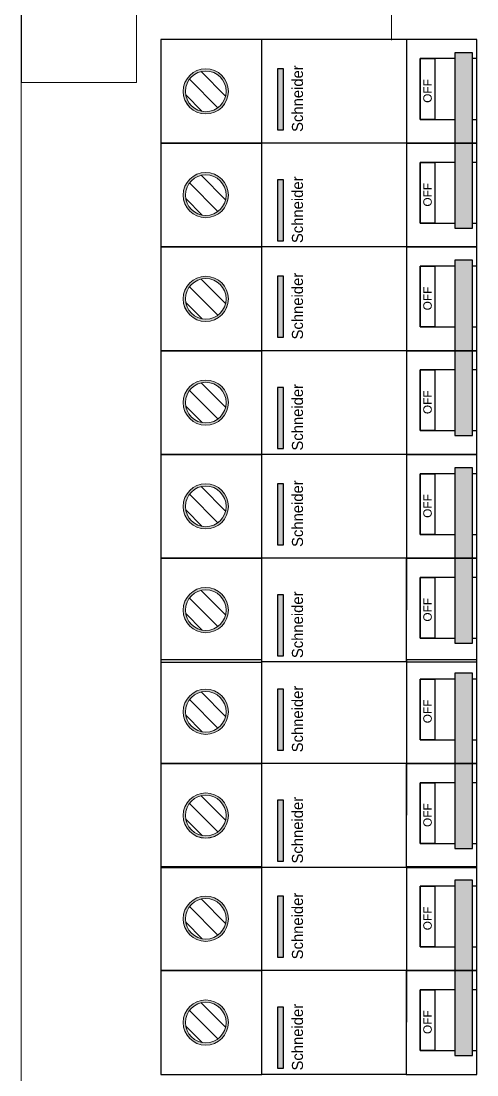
# Model space of a CAD drawing. Header units: inches. Extents: x 18739 to 22272, y 3658 to 7913.
# Drawn here: x 21762.61 to 21770.38, y 5105.42 to 5123.38 of the extents above; entities that cross this region are included whole.
import ezdxf

# ---------------------------------------------------------------- set-up
doc = ezdxf.new("R2010")
doc.units = ezdxf.units.IN
doc.header["$MEASUREMENT"] = 0
doc.layers.add('20-80AT', color=85, linetype='Continuous')
doc.layers.add('ENCLOSRURE', color=7, linetype='Continuous', lineweight=20)
doc.layers.add('LUGS', color=251, linetype='Continuous', lineweight=5)
doc.styles.get("Standard").update_dxf_attribs({"font": 'arial.ttf'})

msp = doc.modelspace()

# ---------------------------------------------------------------- hatches: boundary and pattern name
h = msp.add_hatch(color=3)
h.dxf.hatch_style = 1
h.paths.add_polyline_path([(21770.30591, 5122.83899), (21770.00432, 5122.83899), (21770.00432, 5119.84927), (21770.30591, 5119.84927)])
h = msp.add_hatch(color=3)
h.dxf.hatch_style = 1
h.paths.add_polyline_path([(21766.98089, 5121.52663), (21767.08231, 5121.52663), (21767.08231, 5122.56573), (21766.98089, 5122.56573)])
h = msp.add_hatch(color=3)
h.dxf.hatch_style = 1
h.paths.add_polyline_path([(21766.98089, 5119.63187), (21767.08231, 5119.63187), (21767.08231, 5120.67097), (21766.98089, 5120.67097)])
h = msp.add_hatch(color=3)
h.dxf.hatch_style = 1
h.paths.add_polyline_path([(21770.3059, 5119.30218), (21770.00431, 5119.30218), (21770.00431, 5116.31246), (21770.3059, 5116.31246)])
h = msp.add_hatch(color=3)
h.dxf.hatch_style = 1
h.paths.add_polyline_path([(21766.98088, 5117.98982), (21767.08229, 5117.98982), (21767.08229, 5119.02892), (21766.98088, 5119.02892)])
h = msp.add_hatch(color=3)
h.dxf.hatch_style = 1
h.paths.add_polyline_path([(21766.98088, 5116.09506), (21767.08229, 5116.09506), (21767.08229, 5117.13416), (21766.98088, 5117.13416)])
h = msp.add_hatch(color=3)
h.dxf.hatch_style = 1
h.paths.add_polyline_path([(21770.30589, 5115.76537), (21770.0043, 5115.76537), (21770.0043, 5112.77565), (21770.30589, 5112.77565)])
h = msp.add_hatch(color=3)
h.dxf.hatch_style = 1
h.paths.add_polyline_path([(21766.98087, 5114.45301), (21767.08228, 5114.45301), (21767.08228, 5115.49211), (21766.98087, 5115.49211)])
h = msp.add_hatch(color=3)
h.dxf.hatch_style = 1
h.paths.add_polyline_path([(21766.98087, 5112.55825), (21767.08228, 5112.55825), (21767.08228, 5113.59735), (21766.98087, 5113.59735)])
h = msp.add_hatch(color=3)
h.dxf.hatch_style = 1
h.paths.add_polyline_path([(21770.30589, 5112.26467), (21770.0043, 5112.26467), (21770.0043, 5109.27494), (21770.30589, 5109.27494)])
h = msp.add_hatch(color=3)
h.dxf.hatch_style = 1
h.paths.add_polyline_path([(21766.98087, 5110.95231), (21767.08228, 5110.95231), (21767.08228, 5111.9914), (21766.98087, 5111.9914)])
h = msp.add_hatch(color=3)
h.dxf.hatch_style = 1
h.paths.add_polyline_path([(21766.98087, 5109.05755), (21767.08228, 5109.05755), (21767.08228, 5110.09664), (21766.98087, 5110.09664)])
h = msp.add_hatch(color=3)
h.dxf.hatch_style = 1
h.paths.add_polyline_path([(21770.30589, 5108.73637), (21770.0043, 5108.73637), (21770.0043, 5105.74664), (21770.30589, 5105.74664)])
h = msp.add_hatch(color=3)
h.dxf.hatch_style = 1
h.paths.add_polyline_path([(21766.98087, 5107.42401), (21767.08228, 5107.42401), (21767.08228, 5108.4631), (21766.98087, 5108.4631)])
h = msp.add_hatch(color=3)
h.dxf.hatch_style = 1
h.paths.add_polyline_path([(21766.98087, 5105.52924), (21767.08228, 5105.52924), (21767.08228, 5106.56834), (21766.98087, 5106.56834)])
at = {"layer": 'ENCLOSRURE'}
h = msp.add_hatch(color=253, dxfattribs=at)
h.dxf.hatch_style = 1
h.paths.add_polyline_path([(21766.14157, 5122.18014, 1), (21765.37079, 5122.18014, 1)])
h.paths.add_polyline_path([(21766.10272, 5122.18014, 1), (21765.40963, 5122.18014, 1)], flags=16)
h = msp.add_hatch(dxfattribs=at)
h.set_pattern_fill('ANSI31', color=253, scale=1.86272, angle=90)
h.set_pattern_definition([(135, (16643.07082, -7822.43797), (-0.1646427027, -0.1646427027), [])])
h.paths.add_polyline_path([(21766.10272, 5122.18014, 1), (21765.40963, 5122.18014, 1)])
h = msp.add_hatch(color=253, dxfattribs=at)
h.dxf.hatch_style = 1
h.paths.add_polyline_path([(21766.14156, 5120.41173, 1), (21765.37078, 5120.41173, 1)])
h.paths.add_polyline_path([(21766.10272, 5120.41173, 1), (21765.40963, 5120.41173, 1)], flags=16)
h = msp.add_hatch(dxfattribs=at)
h.set_pattern_fill('ANSI31', color=253, scale=1.86272, angle=90)
h.set_pattern_definition([(135, (16643.0708, -7824.20638), (-0.1646427027, -0.1646427027), [])])
h.paths.add_polyline_path([(21766.10272, 5120.41173, 1), (21765.40963, 5120.41173, 1)])
h = msp.add_hatch(color=253, dxfattribs=at)
h.dxf.hatch_style = 1
h.paths.add_polyline_path([(21766.14156, 5118.64333, 1), (21765.37078, 5118.64333, 1)])
h.paths.add_polyline_path([(21766.10271, 5118.64333, 1), (21765.40962, 5118.64333, 1)], flags=16)
h = msp.add_hatch(dxfattribs=at)
h.set_pattern_fill('ANSI31', color=253, scale=1.86272, angle=90)
h.set_pattern_definition([(135, (16643.0708, -7825.97478), (-0.1646427027, -0.1646427027), [])])
h.paths.add_polyline_path([(21766.10271, 5118.64333, 1), (21765.40962, 5118.64333, 1)])
h = msp.add_hatch(color=253, dxfattribs=at)
h.dxf.hatch_style = 1
h.paths.add_polyline_path([(21766.14155, 5116.87492, 1), (21765.37077, 5116.87492, 1)])
h.paths.add_polyline_path([(21766.10271, 5116.87492, 1), (21765.40962, 5116.87492, 1)], flags=16)
h = msp.add_hatch(dxfattribs=at)
h.set_pattern_fill('ANSI31', color=253, scale=1.86272, angle=90)
h.set_pattern_definition([(135, (16643.0708, -7827.74319), (-0.1646427027, -0.1646427027), [])])
h.paths.add_polyline_path([(21766.10271, 5116.87492, 1), (21765.40962, 5116.87492, 1)])
h = msp.add_hatch(color=253, dxfattribs=at)
h.dxf.hatch_style = 1
h.paths.add_polyline_path([(21766.14154, 5115.10652, 1), (21765.37077, 5115.10652, 1)])
h.paths.add_polyline_path([(21766.1027, 5115.10652, 1), (21765.40961, 5115.10652, 1)], flags=16)
h = msp.add_hatch(dxfattribs=at)
h.set_pattern_fill('ANSI31', color=253, scale=1.86272, angle=90)
h.set_pattern_definition([(135, (16643.0708, -7829.5116), (-0.1646427027, -0.1646427027), [])])
h.paths.add_polyline_path([(21766.1027, 5115.10652, 1), (21765.40961, 5115.10652, 1)])
h = msp.add_hatch(color=253, dxfattribs=at)
h.dxf.hatch_style = 1
h.paths.add_polyline_path([(21766.14154, 5113.33811, 1), (21765.37076, 5113.33811, 1)])
h.paths.add_polyline_path([(21766.10269, 5113.33811, 1), (21765.4096, 5113.33811, 1)], flags=16)
h = msp.add_hatch(dxfattribs=at)
h.set_pattern_fill('ANSI31', color=253, scale=1.86272, angle=90)
h.set_pattern_definition([(135, (16643.07078, -7831.28), (-0.1646427027, -0.1646427027), [])])
h.paths.add_polyline_path([(21766.10269, 5113.33811, 1), (21765.4096, 5113.33811, 1)])
h = msp.add_hatch(color=253, dxfattribs=at)
h.dxf.hatch_style = 1
h.paths.add_polyline_path([(21766.14154, 5111.60581, 1), (21765.37077, 5111.60581, 1)])
h.paths.add_polyline_path([(21766.1027, 5111.60581, 1), (21765.40961, 5111.60581, 1)], flags=16)
h = msp.add_hatch(dxfattribs=at)
h.set_pattern_fill('ANSI31', color=253, scale=1.86272, angle=90)
h.set_pattern_definition([(135, (16643.0708, -7833.0123), (-0.1646427027, -0.1646427027), [])])
h.paths.add_polyline_path([(21766.1027, 5111.60581, 1), (21765.40961, 5111.60581, 1)])
h = msp.add_hatch(color=253, dxfattribs=at)
h.dxf.hatch_style = 1
h.paths.add_polyline_path([(21766.14154, 5109.83741, 1), (21765.37076, 5109.83741, 1)])
h.paths.add_polyline_path([(21766.10269, 5109.83741, 1), (21765.4096, 5109.83741, 1)], flags=16)
h = msp.add_hatch(dxfattribs=at)
h.set_pattern_fill('ANSI31', color=253, scale=1.86272, angle=90)
h.set_pattern_definition([(135, (16643.07078, -7834.7807), (-0.1646427027, -0.1646427027), [])])
h.paths.add_polyline_path([(21766.10269, 5109.83741, 1), (21765.4096, 5109.83741, 1)])
h = msp.add_hatch(color=253, dxfattribs=at)
h.dxf.hatch_style = 1
h.paths.add_polyline_path([(21766.14154, 5108.07751, 1), (21765.37077, 5108.07751, 1)])
h.paths.add_polyline_path([(21766.1027, 5108.07751, 1), (21765.40961, 5108.07751, 1)], flags=16)
h = msp.add_hatch(dxfattribs=at)
h.set_pattern_fill('ANSI31', color=253, scale=1.86272, angle=90)
h.set_pattern_definition([(135, (16643.0708, -7836.5406), (-0.1646427027, -0.1646427027), [])])
h.paths.add_polyline_path([(21766.1027, 5108.07751, 1), (21765.40961, 5108.07751, 1)])
h = msp.add_hatch(color=253, dxfattribs=at)
h.dxf.hatch_style = 1
h.paths.add_polyline_path([(21766.14154, 5106.30911, 1), (21765.37076, 5106.30911, 1)])
h.paths.add_polyline_path([(21766.10269, 5106.30911, 1), (21765.4096, 5106.30911, 1)], flags=16)
h = msp.add_hatch(dxfattribs=at)
h.set_pattern_fill('ANSI31', color=253, scale=1.86272, angle=90)
h.set_pattern_definition([(135, (16643.07078, -7838.309), (-0.1646427027, -0.1646427027), [])])
h.paths.add_polyline_path([(21766.10269, 5106.30911, 1), (21765.4096, 5106.30911, 1)])

# ---------------------------------------------------------------- linework, layer by layer
at = {"color": 0}
for p, q in [((21769.17593, 5123.06452), (21766.71394, 5123.06447)), ((21769.17591, 5119.52771), (21766.71393, 5119.52766)), ((21769.1759, 5115.9909), (21766.71392, 5115.99085)), ((21769.17593, 5112.45409), (21766.71394, 5112.45404)), ((21769.17593, 5108.95339), (21766.71394, 5108.95333)), ((21769.17593, 5105.42509), (21766.71394, 5105.42503))]:
    msp.add_line(p, q, dxfattribs=at)
at = {"color": 3}
for points in [[(21770.30591, 5119.84927), (21770.30591, 5122.83899), (21770.00432, 5122.83899), (21770.00432, 5119.84927)], [(21766.98089, 5122.56573), (21766.98089, 5121.52663), (21767.08231, 5121.52663), (21767.08231, 5122.56573)], [(21766.98089, 5120.67097), (21766.98089, 5119.63187), (21767.08231, 5119.63187), (21767.08231, 5120.67097)], [(21770.3059, 5116.31246), (21770.3059, 5119.30218), (21770.00431, 5119.30218), (21770.00431, 5116.31246)], [(21766.98088, 5119.02892), (21766.98088, 5117.98982), (21767.08229, 5117.98982), (21767.08229, 5119.02892)], [(21766.98088, 5117.13416), (21766.98088, 5116.09506), (21767.08229, 5116.09506), (21767.08229, 5117.13416)], [(21770.30589, 5112.77565), (21770.30589, 5115.76537), (21770.0043, 5115.76537), (21770.0043, 5112.77565)], [(21766.98087, 5115.49211), (21766.98087, 5114.45301), (21767.08228, 5114.45301), (21767.08228, 5115.49211)], [(21766.98087, 5113.59735), (21766.98087, 5112.55825), (21767.08228, 5112.55825), (21767.08228, 5113.59735)], [(21770.30589, 5109.27494), (21770.30589, 5112.26467), (21770.0043, 5112.26467), (21770.0043, 5109.27494)], [(21766.98087, 5111.9914), (21766.98087, 5110.95231), (21767.08228, 5110.95231), (21767.08228, 5111.9914)], [(21766.98087, 5110.09664), (21766.98087, 5109.05755), (21767.08228, 5109.05755), (21767.08228, 5110.09664)], [(21770.30589, 5105.74664), (21770.30589, 5108.73637), (21770.0043, 5108.73637), (21770.0043, 5105.74664)], [(21766.98087, 5108.4631), (21766.98087, 5107.42401), (21767.08228, 5107.42401), (21767.08228, 5108.4631)], [(21766.98087, 5106.56834), (21766.98087, 5105.52924), (21767.08228, 5105.52924), (21767.08228, 5106.56834)]]:
    msp.add_lwpolyline(points, close=True, dxfattribs=at)
at = {"layer": '20-80AT', "color": 0}
for p, q in [((21769.17593, 5121.29612), (21766.71394, 5121.29606)), ((21769.17593, 5119.52775), (21766.71394, 5119.52769)), ((21769.17591, 5117.75931), (21766.71392, 5117.75925)), ((21769.17591, 5115.99094), (21766.71392, 5115.99088)), ((21769.1759, 5114.2225), (21766.71391, 5114.22244)), ((21769.1759, 5112.45413), (21766.71391, 5112.45407)), ((21769.1759, 5110.7218), (21766.71391, 5110.72174)), ((21769.1759, 5108.95343), (21766.71391, 5108.95337)), ((21769.1759, 5107.19349), (21766.71391, 5107.19344)), ((21769.1759, 5105.42512), (21766.71391, 5105.42507))]:
    msp.add_line(p, q, dxfattribs=at)
for points in [[(21764.98895, 5123.06447), (21764.98894, 5121.29606), (21766.71394, 5121.29606), (21766.71394, 5123.06447)], [(21770.37965, 5121.29612), (21770.37965, 5123.06452), (21769.17593, 5123.06452), (21769.17593, 5121.29612)], [(21769.41171, 5121.70306), (21769.41171, 5122.73759), (21769.65989, 5122.73759), (21769.65989, 5121.70306)], [(21764.98894, 5121.29606), (21764.98894, 5119.52766), (21766.71393, 5119.52766), (21766.71394, 5121.29606)], [(21770.37964, 5119.52771), (21770.37965, 5121.29612), (21769.17593, 5121.29612), (21769.17592, 5119.52771)], [(21769.41171, 5119.93466), (21769.41171, 5120.96918), (21769.65989, 5120.96918), (21769.65989, 5119.93466)], [(21764.98894, 5119.52766), (21764.98893, 5117.75925), (21766.71392, 5117.75925), (21766.71393, 5119.52766)], [(21770.37963, 5117.75931), (21770.37964, 5119.52771), (21769.17592, 5119.52771), (21769.17591, 5117.75931)], [(21769.4117, 5118.16625), (21769.4117, 5119.20078), (21769.65988, 5119.20078), (21769.65988, 5118.16625)], [(21764.98893, 5117.75925), (21764.98892, 5115.99085), (21766.71392, 5115.99085), (21766.71392, 5117.75925)], [(21770.37963, 5115.9909), (21770.37963, 5117.75931), (21769.17591, 5117.75931), (21769.17591, 5115.9909)], [(21769.4117, 5116.39785), (21769.4117, 5117.43237), (21769.65987, 5117.43237), (21769.65987, 5116.39785)], [(21764.98892, 5115.99085), (21764.98892, 5114.22244), (21766.71391, 5114.22244), (21766.71392, 5115.99085)], [(21770.37962, 5114.2225), (21770.37963, 5115.9909), (21769.17591, 5115.9909), (21769.1759, 5114.2225)], [(21769.41169, 5114.62945), (21769.41169, 5115.66397), (21769.65987, 5115.66397), (21769.65987, 5114.62945)], [(21764.98892, 5114.22244), (21764.98891, 5112.45404), (21766.71391, 5112.45404), (21766.71391, 5114.22244)], [(21770.37962, 5112.45409), (21770.37962, 5114.2225), (21769.1759, 5114.2225), (21769.17589, 5112.45409)], [(21769.41168, 5112.86104), (21769.41168, 5113.89557), (21769.65986, 5113.89557), (21769.65986, 5112.86104)], [(21764.98892, 5112.49014), (21764.98892, 5110.72174), (21766.71391, 5110.72174), (21766.71392, 5112.49014)], [(21770.37962, 5110.7218), (21770.37963, 5112.4902), (21769.17591, 5112.4902), (21769.1759, 5110.7218)], [(21769.41169, 5111.12874), (21769.41169, 5112.16327), (21769.65987, 5112.16327), (21769.65987, 5111.12874)], [(21764.98892, 5110.72174), (21764.98891, 5108.95333), (21766.71391, 5108.95333), (21766.71391, 5110.72174)], [(21770.37962, 5108.95339), (21770.37962, 5110.7218), (21769.1759, 5110.7218), (21769.17589, 5108.95339)], [(21769.41168, 5109.36034), (21769.41168, 5110.39486), (21769.65986, 5110.39486), (21769.65986, 5109.36034)], [(21764.98892, 5108.96184), (21764.98892, 5107.19344), (21766.71391, 5107.19344), (21766.71392, 5108.96184)], [(21770.37962, 5107.19349), (21770.37963, 5108.9619), (21769.17591, 5108.9619), (21769.1759, 5107.19349)], [(21769.41169, 5107.60044), (21769.41169, 5108.63496), (21769.65987, 5108.63496), (21769.65987, 5107.60044)], [(21764.98892, 5107.19344), (21764.98891, 5105.42503), (21766.71391, 5105.42503), (21766.71391, 5107.19344)], [(21770.37962, 5105.42509), (21770.37962, 5107.19349), (21769.1759, 5107.19349), (21769.17589, 5105.42509)], [(21769.41168, 5105.83203), (21769.41168, 5106.86656), (21769.65986, 5106.86656), (21769.65986, 5105.83203)]]:
    msp.add_lwpolyline(points, close=True, dxfattribs=at)
for points in [[(21769.17593, 5123.06447), (21769.17593, 5121.2961), (21766.71394, 5121.2961), (21766.71394, 5123.06447)], [(21770.00431, 5122.73759), (21769.41171, 5122.73759), (21769.41171, 5121.70306), (21770.00431, 5121.70306)], [(21770.3059, 5121.70306), (21770.37964, 5121.70306), (21770.37964, 5122.73759), (21770.3059, 5122.73759)], [(21769.17592, 5121.29606), (21769.17592, 5119.52769), (21766.71394, 5119.52769), (21766.71394, 5121.29606)], [(21770.00431, 5120.96918), (21769.41171, 5120.96918), (21769.41171, 5119.93466), (21770.00431, 5119.93466)], [(21770.30589, 5119.93466), (21770.37964, 5119.93466), (21770.37964, 5120.96918), (21770.3059, 5120.96918)], [(21769.17591, 5119.52766), (21769.17591, 5117.75929), (21766.71393, 5117.75929), (21766.71393, 5119.52766)], [(21770.0043, 5119.20078), (21769.4117, 5119.20078), (21769.4117, 5118.16625), (21770.0043, 5118.16625)], [(21770.30589, 5118.16625), (21770.37963, 5118.16625), (21770.37963, 5119.20078), (21770.30589, 5119.20078)], [(21769.17591, 5117.75925), (21769.17591, 5115.99088), (21766.71392, 5115.99088), (21766.71392, 5117.75925)], [(21770.0043, 5117.43237), (21769.4117, 5117.43237), (21769.4117, 5116.39785), (21770.0043, 5116.39785)], [(21770.30588, 5116.39785), (21770.37963, 5116.39785), (21770.37963, 5117.43237), (21770.30588, 5117.43237)], [(21769.1759, 5115.99085), (21769.1759, 5114.22248), (21766.71392, 5114.22248), (21766.71392, 5115.99085)], [(21770.00429, 5115.66397), (21769.41169, 5115.66397), (21769.41169, 5114.62945), (21770.00429, 5114.62945)], [(21770.30588, 5114.62945), (21770.37962, 5114.62945), (21770.37962, 5115.66397), (21770.30588, 5115.66397)], [(21769.17589, 5114.22244), (21769.17589, 5112.45407), (21766.71391, 5112.45407), (21766.71391, 5114.22244)], [(21770.00428, 5113.89557), (21769.41168, 5113.89557), (21769.41168, 5112.86104), (21770.00428, 5112.86104)], [(21770.30587, 5112.86104), (21770.37961, 5112.86104), (21770.37961, 5113.89557), (21770.30587, 5113.89557)], [(21769.1759, 5112.49014), (21769.1759, 5110.72177), (21766.71392, 5110.72177), (21766.71392, 5112.49014)], [(21770.00429, 5112.16327), (21769.41169, 5112.16327), (21769.41169, 5111.12874), (21770.00429, 5111.12874)], [(21770.30588, 5111.12874), (21770.37962, 5111.12874), (21770.37962, 5112.16327), (21770.30588, 5112.16327)], [(21769.17589, 5110.72174), (21769.17589, 5108.95337), (21766.71391, 5108.95337), (21766.71391, 5110.72174)], [(21770.00428, 5110.39486), (21769.41168, 5110.39486), (21769.41168, 5109.36034), (21770.00428, 5109.36034)], [(21770.30587, 5109.36034), (21770.37961, 5109.36034), (21770.37961, 5110.39486), (21770.30587, 5110.39486)], [(21769.1759, 5108.96184), (21769.1759, 5107.19347), (21766.71392, 5107.19347), (21766.71392, 5108.96184)], [(21770.00429, 5108.63496), (21769.41169, 5108.63496), (21769.41169, 5107.60044), (21770.00429, 5107.60044)], [(21770.30588, 5107.60044), (21770.37962, 5107.60044), (21770.37962, 5108.63496), (21770.30588, 5108.63496)], [(21769.17589, 5107.19344), (21769.17589, 5105.42507), (21766.71391, 5105.42507), (21766.71391, 5107.19344)], [(21770.00428, 5106.86656), (21769.41168, 5106.86656), (21769.41168, 5105.83203), (21770.00428, 5105.83203)], [(21770.30587, 5105.83203), (21770.37961, 5105.83203), (21770.37961, 5106.86656), (21770.30587, 5106.86656)]]:
    msp.add_lwpolyline(points, dxfattribs=at)
at = {"layer": 'ENCLOSRURE', "color": 252}
msp.add_line((21768.9253, 5125.95546), (21768.9253, 5123.05188), dxfattribs=at)
msp.add_lwpolyline([(21762.61384, 5141.22703), (21764.57577, 5141.22703), (21764.57577, 5122.3321), (21762.61384, 5122.3321)], close=True, dxfattribs=at)
at = {"layer": 'ENCLOSRURE'}
msp.add_lwpolyline([(21762.60669, 5134.9461), (21787.30031, 5134.9461), (21787.30031, 5093.80034), (21762.60669, 5093.80034)], close=True, dxfattribs=at)
at = {"layer": 'LUGS'}
for centre, radius in [((21765.75615, 5122.18026, -0.38824), 0.38539), ((21765.75618, 5122.18014, -0.38824), 0.38539), ((21765.75618, 5122.18014, -0.19412), 0.34654), ((21765.75614, 5120.41186, -0.38824), 0.38539), ((21765.75617, 5120.41173, -0.38824), 0.38539), ((21765.75617, 5120.41173, -0.19412), 0.34654), ((21765.75614, 5118.64345, -0.38824), 0.38539), ((21765.75617, 5118.64333, -0.38824), 0.38539), ((21765.75617, 5118.64333, -0.19412), 0.34654), ((21765.75613, 5116.87505, -0.38824), 0.38539), ((21765.75616, 5116.87492, -0.38824), 0.38539), ((21765.75616, 5116.87492, -0.19412), 0.34654), ((21765.75612, 5115.10664, -0.38824), 0.38539), ((21765.75616, 5115.10652, -0.38824), 0.38539), ((21765.75616, 5115.10652, -0.19412), 0.34654), ((21765.75612, 5113.33824, -0.38824), 0.38539), ((21765.75615, 5113.33811, -0.38824), 0.38539), ((21765.75615, 5113.33811, -0.19412), 0.34654), ((21765.75612, 5111.60594, -0.38824), 0.38539), ((21765.75616, 5111.60581, -0.38824), 0.38539), ((21765.75616, 5111.60581, -0.19412), 0.34654), ((21765.75612, 5109.83754, -0.38824), 0.38539), ((21765.75615, 5109.83741, -0.38824), 0.38539), ((21765.75615, 5109.83741, -0.19412), 0.34654), ((21765.75612, 5108.07764, -0.38824), 0.38539), ((21765.75616, 5108.07751, -0.38824), 0.38539), ((21765.75616, 5108.07751, -0.19412), 0.34654), ((21765.75612, 5106.30923, -0.38824), 0.38539), ((21765.75615, 5106.30911, -0.38824), 0.38539), ((21765.75615, 5106.30911, -0.19412), 0.34654)]:
    msp.add_circle(centre, radius, dxfattribs=at)

# ---------------------------------------------------------------- texts
for p in [(21769.60928, 5121.9846), (21769.60927, 5120.21619), (21769.60927, 5118.44779), (21769.60926, 5116.67938), (21769.60925, 5114.91098), (21769.60925, 5113.14257), (21769.60925, 5111.41027), (21769.60925, 5109.64187), (21769.60925, 5107.88197), (21769.60925, 5106.11357)]:
    msp.add_text('OFF', height=0.144518, rotation=90).set_placement(p)
at = {"char_height": 0.1886298, "attachment_point": 1, "rotation": 90}
for insert in [(21767.22483, 5121.48885), (21767.22483, 5119.59408), (21767.22481, 5117.95204), (21767.22481, 5116.05728), (21767.2248, 5114.41523), (21767.2248, 5112.52047), (21767.2248, 5110.91452), (21767.2248, 5109.01976), (21767.2248, 5107.38622), (21767.2248, 5105.49146)]:
    msp.add_mtext_dynamic_manual_height_columns('{\\fBradley Hand ITC|b0|i0|c0|p66;Schneider}', width=35.0550439, gutter_width=1, heights=[0.83509], dxfattribs=dict(at, insert=insert))

doc.saveas('drawing.dxf')
